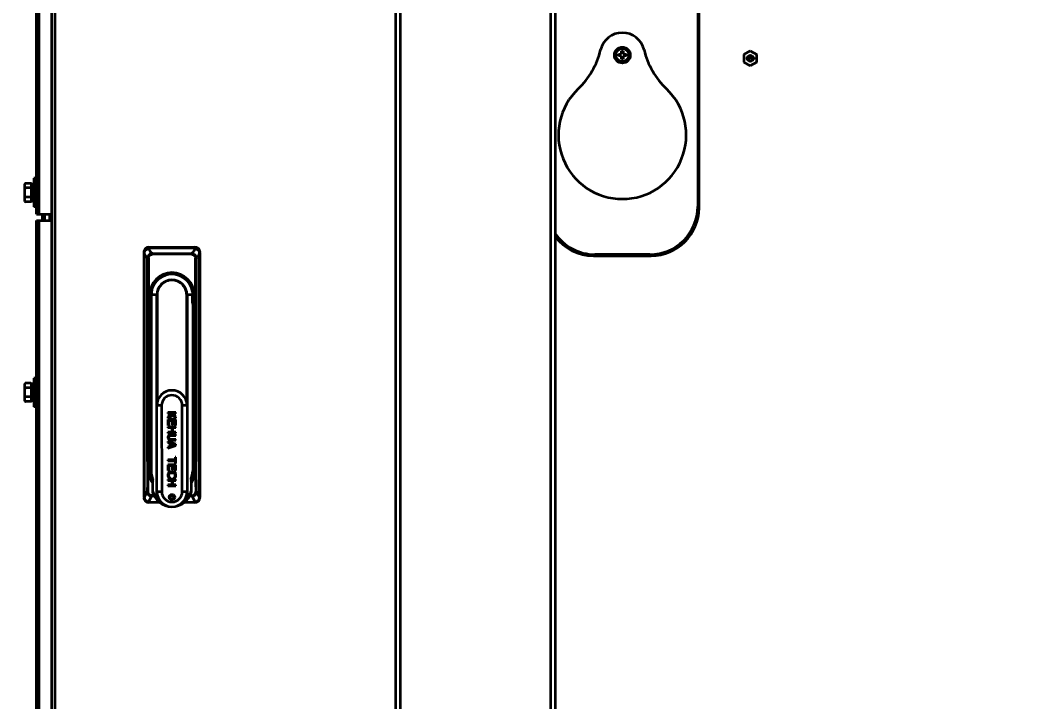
# Model space of a CAD drawing. Header units: millimetres. Extents: x 32496 to 166256, y 3504 to 23939.
# Drawn here: x 149337 to 149963, y 13035 to 13461 of the extents above; entities that cross this region are included whole.
import ezdxf

# ---------------------------------------------------------------- set-up
doc = ezdxf.new("R2010")
doc.units = ezdxf.units.MM
doc.header["$PDSIZE"] = -5
doc.layers.get('0').update_dxf_attribs({"lineweight": 35})
doc.layers.get('Defpoints').update_dxf_attribs({"lineweight": 18})
doc.layers.add('THICK', color=7, linetype='Continuous', lineweight=0)
doc.styles.add('TH_GBDIM', font='仿宋_GB2312.ttf', dxfattribs={"width": 0.8})
doc.dimstyles.new('TH_GBDIM', dxfattribs={"dimscale": 42, "dimtxt": 3, "dimasz": 3, "dimexe": 1.2, "dimexo": 0, "dimgap": 1, "dimtad": 1, "dimdec": 1, "dimdsep": 46, "dimtxsty": 'TH_GBDIM', "dimcen": 2.5, "dimdle": 252, "dimclrd": 4, "dimclre": 4, "dimclrt": 3, "dimadec": 0, "dimazin": 2, "dimtfac": 0.714286, "dimtdec": 1, "dimtmove": 0, "dimatfit": 3, "dimfxl": 1, "dimtolj": 1, "dimarcsym": 0})

# ---------------------------------------------------------------- blocks, each defined once
blk = doc.blocks.new('*D5866')
at = {"layer": 'Defpoints', "color": 0}
for p in [(146504.2, 13263.4), (152827.2, 12081.36), (152827.2, 11822.56)]:
    blk.add_point(p, dxfattribs=at)
at = {"layer": 'THICK', "color": 4, "linetype": 'Continuous', "lineweight": -2}
for p, q in [((146504.2, 13263.4), (146504.2, 11792.56)), ((152827.2, 12081.36), (152827.2, 11792.56)), ((146579.2, 11822.56), (152752.2, 11822.56))]:
    blk.add_line(p, q, dxfattribs=at)
at = {"layer": 'THICK', "color": 4}
for points in [[(146579.2, 11835.06), (146579.2, 11810.06), (146504.2, 11822.56)], [(152752.2, 11810.06), (152752.2, 11835.06), (152827.2, 11822.56)]]:
    blk.add_solid(points, dxfattribs=at)
at = {"layer": 'THICK', "color": 3, "lineweight": -3, "insert": (149665.7, 11885.26), "char_height": 75, "attachment_point": 5, "style": 'TH_GBDIM'}
blk.add_mtext('\\A1;About {\\A1;6323}', dxfattribs=at)
blk = doc.blocks.new('8-1250')
at = {"linetype": 'Continuous'}
for p, q in [((975.87, -32157.29), (975.87, -34666.29)), ((978.87, -32157.29), (978.87, -34666.29)), ((1072.87, -32157.29), (1072.87, -34666.29)), ((1075.87, -32157.29), (1075.87, -34666.29)), ((752.57, -32554.69), (752.57, -33566.79)), ((760.87, -34566.29), (760.87, -32553.29)), ((762.57, -32553.29), (762.57, -34566.29)), ((1165.87, -33562.79), (1165.87, -33321.79)), ((1165.07, -33322.59), (1165.07, -33561.99)), ((751.17, -33566.79), (751.17, -33430.91)), ((1117.37, -33464.79), (1118.37, -33464.79)), ((1117.37, -33466.79), (1117.37, -33464.79)), ((1118.37, -33464.79), (1118.37, -33466.79)), ((1193.97, -33466.98), (1197.97, -33464.67)), ((1197.97, -33464.67), (1201.97, -33466.98)), ((1115.37, -33466.79), (1117.37, -33466.79)), ((1115.37, -33467.79), (1115.37, -33466.79)), ((1117.37, -33467.79), (1115.37, -33467.79)), ((1117.37, -33469.79), (1117.37, -33467.79)), ((1118.37, -33469.79), (1117.37, -33469.79)), ((1118.37, -33466.79), (1120.37, -33466.79)), ((1120.37, -33467.79), (1118.37, -33467.79)), ((1118.37, -33467.79), (1118.37, -33469.79)), ((1120.37, -33466.79), (1120.37, -33467.79)), ((1193.97, -33466.98), (1193.97, -33471.6)), ((1197.97, -33473.91), (1193.97, -33471.6)), ((1195.7, -33468.69), (1196.6, -33468.69)), ((1195.7, -33468.82), (1195.7, -33468.69)), ((1196.4, -33468.82), (1195.7, -33468.82)), ((1195.72, -33469.45), (1195.7, -33469.56)), ((1195.7, -33469.61), (1195.7, -33469.56)), ((1195.7, -33469.61), (1195.72, -33469.71)), ((1195.77, -33469.38), (1195.72, -33469.45)), ((1195.72, -33469.71), (1195.82, -33469.81)), ((1196.4, -33468.82), (1195.77, -33469.38)), ((1195.82, -33469.81), (1195.92, -33469.86)), ((1195.85, -33469.56), (1195.9, -33469.45)), ((1195.85, -33469.56), (1195.85, -33469.61)), ((1195.9, -33469.68), (1195.85, -33469.61)), ((1195.9, -33469.45), (1196.6, -33468.82)), ((1195.97, -33469.74), (1195.9, -33469.68)), ((1195.92, -33469.86), (1196.07, -33469.89)), ((1196.1, -33469.76), (1195.97, -33469.74)), ((1196.17, -33469.89), (1196.07, -33469.89)), ((1196.1, -33469.76), (1196.2, -33469.76)), ((1196.17, -33469.89), (1196.35, -33469.86)), ((1196.32, -33469.74), (1196.2, -33469.76)), ((1196.4, -33469.68), (1196.32, -33469.74)), ((1196.35, -33469.86), (1196.45, -33469.81)), ((1196.45, -33469.61), (1196.4, -33469.68)), ((1196.45, -33469.61), (1196.57, -33469.61)), ((1196.45, -33469.81), (1196.55, -33469.71)), ((1196.55, -33469.71), (1196.57, -33469.61)), ((1196.6, -33468.69), (1196.6, -33468.82)), ((1196.8, -33468.69), (1196.95, -33468.69)), ((1196.8, -33469.89), (1196.8, -33468.69)), ((1196.95, -33469.89), (1196.8, -33469.89)), ((1196.95, -33468.69), (1196.95, -33469.68)), ((1197.1, -33469.51), (1196.95, -33469.68)), ((1196.95, -33469.89), (1197.1, -33469.71)), ((1197.1, -33469.51), (1197.1, -33469.71)), ((1197.32, -33469.12), (1197.3, -33469.15)), ((1197.3, -33469.15), (1197.45, -33469.3)), ((1197.45, -33469.3), (1197.3, -33469.45)), ((1197.3, -33469.45), (1197.32, -33469.48)), ((1197.45, -33469.25), (1197.32, -33469.12)), ((1197.32, -33469.48), (1197.45, -33469.35)), ((1197.45, -33469.07), (1197.5, -33469.07)), ((1197.45, -33469.25), (1197.45, -33469.07)), ((1197.45, -33469.53), (1197.45, -33469.35)), ((1197.5, -33469.53), (1197.45, -33469.53)), ((1197.5, -33469.07), (1197.5, -33469.25)), ((1197.62, -33469.12), (1197.5, -33469.25)), ((1197.5, -33469.3), (1197.65, -33469.15)), ((1197.65, -33469.45), (1197.5, -33469.3)), ((1197.5, -33469.35), (1197.62, -33469.48)), ((1197.5, -33469.35), (1197.5, -33469.53)), ((1197.65, -33469.15), (1197.62, -33469.12)), ((1197.62, -33469.48), (1197.65, -33469.45)), ((1197.85, -33469.05), (1198.1, -33469.05)), ((1197.85, -33469.2), (1197.85, -33469.05)), ((1198.1, -33469.2), (1197.85, -33469.2)), ((1201.97, -33471.6), (1197.97, -33473.91)), ((1198.1, -33468.69), (1198.25, -33468.69)), ((1198.1, -33469.05), (1198.1, -33468.69)), ((1198.1, -33469.89), (1198.1, -33469.2)), ((1198.25, -33469.89), (1198.1, -33469.89)), ((1198.25, -33468.69), (1198.25, -33469.05)), ((1198.25, -33469.05), (1198.85, -33469.05)), ((1198.67, -33469.2), (1198.25, -33469.2)), ((1198.25, -33469.89), (1198.85, -33469.2)), ((1198.67, -33469.2), (1198.25, -33469.68)), ((1198.25, -33469.2), (1198.25, -33469.68)), ((1198.85, -33469.05), (1198.85, -33469.2)), ((1199.05, -33468.69), (1199.2, -33468.69)), ((1199.05, -33469.89), (1199.05, -33468.69)), ((1199.27, -33469.89), (1199.05, -33469.89)), ((1199.55, -33468.69), (1199.2, -33469.63)), ((1199.2, -33468.69), (1199.2, -33469.63)), ((1199.27, -33469.89), (1199.65, -33468.82)), ((1199.55, -33468.69), (1199.75, -33468.69)), ((1199.65, -33468.82), (1200.02, -33469.89)), ((1200.1, -33469.63), (1199.75, -33468.69)), ((1200.25, -33469.89), (1200.02, -33469.89)), ((1200.1, -33468.69), (1200.25, -33468.69)), ((1200.1, -33469.63), (1200.1, -33468.69)), ((1200.25, -33468.69), (1200.25, -33469.89)), ((1201.97, -33471.6), (1201.97, -33466.98)), ((751.17, -33544.29), (749.57, -33544.29)), ((749.57, -33544.29), (749.57, -33562.29)), ((743.97, -33547.82), (744.24, -33547.54)), ((743.97, -33558.76), (743.97, -33547.82)), ((744.27, -33547.52), (744.24, -33547.54)), ((747.67, -33547.52), (744.27, -33547.52)), ((747.67, -33550.36), (744.27, -33550.36)), ((747.67, -33547.52), (747.7, -33547.54)), ((747.97, -33547.82), (747.7, -33547.54)), ((747.97, -33558.76), (747.97, -33547.82)), ((749.57, -33547.94), (747.97, -33547.94)), ((743.97, -33558.76), (744.24, -33559.03)), ((747.67, -33556.13), (744.27, -33556.13)), ((747.67, -33559.06), (744.27, -33559.06)), ((747.97, -33558.76), (747.7, -33559.03)), ((749.57, -33558.64), (747.97, -33558.64)), ((751.17, -33562.29), (749.57, -33562.29)), ((751.17, -33566.79), (760.87, -33566.79)), ((751.17, -33570.79), (760.87, -33570.79)), ((751.17, -33675.64), (751.17, -33570.79)), ((752.57, -33570.79), (752.57, -34566.29)), ((754.97, -33570.59), (754.97, -33566.79)), ((754.97, -33570.59), (756.17, -33570.59)), ((756.17, -33570.59), (756.17, -33566.79)), ((756.37, -33570.79), (756.37, -33566.79)), ((759.37, -33566.79), (759.37, -33570.79)), ((818.52, -33590.44), (818.52, -33590.86)), ((818.6, -33590.86), (818.52, -33590.86)), ((818.52, -33743.99), (818.52, -33590.86)), ((818.6, -33590.86), (818.6, -33743.99)), ((821.52, -33587.44), (850.37, -33587.44)), ((821.52, -33587.44), (821.52, -33587.98)), ((850.37, -33587.98), (821.52, -33587.98)), ((821.52, -33587.98), (821.52, -33588.34)), ((850.37, -33587.98), (850.37, -33587.44)), ((850.37, -33588.35), (850.37, -33587.98)), ((853.37, -33590.86), (853.29, -33590.86)), ((853.29, -33743.99), (853.29, -33590.86)), ((853.37, -33590.86), (853.37, -33590.44)), ((853.37, -33590.86), (853.37, -33743.99)), ((821.25, -33594.33), (820.76, -33594.33)), ((820.76, -33721.54), (820.76, -33594.33)), ((821.25, -33594.33), (821.25, -33721.54)), ((823.74, -33591.39), (848.16, -33591.39)), ((823.74, -33591.39), (823.74, -33591.88)), ((848.16, -33591.88), (823.74, -33591.88)), ((848.16, -33591.88), (848.16, -33591.39)), ((851.14, -33594.33), (850.65, -33594.33)), ((850.65, -33721.54), (850.65, -33594.33)), ((851.14, -33594.33), (851.14, -33721.54)), ((1099.87, -33592.79), (1135.87, -33592.79)), ((1135.07, -33591.99), (1100.67, -33591.99)), ((848.79, -33615.29), (848.79, -33617.34)), ((821.95, -33617.38), (822.45, -33617.41)), ((822.45, -33617.48), (821.95, -33617.48)), ((821.95, -33721.54), (821.95, -33617.48)), ((821.96, -33617.19), (822.46, -33617.2)), ((822.45, -33617.48), (822.45, -33721.54)), ((822.92, -33617.76), (822.92, -33617.76)), ((822.96, -33617.75), (822.95, -33617.75)), ((822.96, -33620.25), (822.96, -33620.14)), ((824.02, -33617.34), (822.97, -33617.34)), ((822.97, -33617.47), (822.97, -33617.34)), ((822.97, -33617.54), (822.97, -33617.47)), ((822.97, -33617.57), (822.97, -33617.47)), ((822.97, -33617.47), (822.97, -33617.54)), ((822.97, -33617.54), (822.97, -33617.57)), ((822.97, -33617.54), (822.97, -33617.57)), ((822.97, -33617.57), (822.97, -33617.54)), ((822.97, -33617.54), (822.97, -33618.03)), ((822.97, -33618.04), (822.97, -33617.57)), ((822.97, -33618.03), (822.97, -33618.74)), ((822.97, -33618.63), (822.97, -33618.04)), ((826.48, -33617.34), (824.02, -33617.34)), ((826.7, -33617.34), (826.48, -33617.34)), ((826.48, -33744.12), (826.48, -33617.34)), ((826.7, -33617.34), (826.7, -33684.54)), ((845.42, -33617.34), (845.2, -33617.34)), ((845.2, -33684.54), (845.2, -33617.34)), ((848.79, -33617.34), (845.42, -33617.34)), ((845.42, -33617.34), (845.42, -33713.66)), ((848.93, -33619.28), (848.93, -33619.28)), ((848.94, -33620.47), (848.93, -33619.28)), ((848.93, -33619.39), (848.93, -33619.28)), ((849.44, -33617.2), (849.94, -33617.19)), ((849.95, -33617.38), (849.45, -33617.41)), ((849.95, -33617.48), (849.45, -33617.48)), ((849.45, -33721.54), (849.45, -33617.48)), ((849.95, -33617.48), (849.95, -33721.54)), ((822.95, -33622.67), (822.95, -33622.68)), ((822.95, -33623.13), (822.95, -33623.12)), ((822.95, -33623.13), (822.95, -33727.34)), ((848.95, -33622.67), (848.95, -33622.68)), ((848.95, -33623.12), (848.95, -33727.34)), ((848.95, -33623.12), (848.95, -33623.12)), ((744.27, -33672.52), (744.24, -33672.54)), ((747.67, -33672.52), (744.27, -33672.52)), ((747.67, -33672.52), (747.7, -33672.54)), ((751.17, -33669.29), (749.57, -33669.29)), ((749.57, -33669.29), (749.57, -33687.29)), ((743.97, -33672.82), (744.24, -33672.54)), ((743.97, -33683.76), (743.97, -33672.82)), ((747.67, -33675.36), (744.27, -33675.36)), ((747.97, -33672.82), (747.7, -33672.54)), ((747.97, -33683.76), (747.97, -33672.82)), ((749.57, -33672.94), (747.97, -33672.94)), ((751.17, -33680.91), (751.17, -33675.64)), ((743.97, -33683.76), (744.24, -33684.03)), ((747.67, -33681.13), (744.27, -33681.13)), ((747.67, -33684.06), (744.27, -33684.06)), ((747.97, -33683.76), (747.7, -33684.03)), ((749.57, -33683.64), (747.97, -33683.64)), ((751.17, -33925.64), (751.17, -33680.91)), ((751.17, -33687.29), (749.57, -33687.29)), ((829.5, -33686.44), (826.5, -33686.45)), ((826.54, -33740.35), (826.5, -33686.45)), ((829.5, -33686.44), (829.54, -33740.34)), ((838.45, -33690.79), (833.45, -33690.79)), ((833.45, -33690.79), (833.45, -33691.4)), ((838.45, -33691.4), (838.45, -33690.79)), ((845.4, -33686.43), (842.4, -33686.43)), ((842.44, -33740.33), (842.4, -33686.43)), ((845.4, -33686.43), (845.44, -33740.33)), ((833.45, -33691.4), (835.16, -33691.4)), ((835.9, -33692.11), (833.46, -33693.63)), ((833.46, -33694.45), (836.43, -33692.62)), ((833.46, -33693.63), (833.46, -33694.45)), ((838.46, -33695.26), (833.46, -33695.26)), ((833.46, -33695.26), (833.46, -33698.91)), ((834.1, -33695.87), (835.8, -33695.87)), ((834.1, -33698.91), (834.1, -33695.87)), ((835.16, -33691.4), (835.9, -33692.11)), ((835.8, -33695.87), (835.8, -33698.51)), ((836.01, -33691.4), (838.45, -33691.4)), ((838.46, -33693.63), (836.01, -33691.4)), ((836.43, -33692.62), (838.46, -33694.44)), ((836.44, -33695.87), (837.82, -33695.86)), ((836.44, -33698.51), (836.44, -33695.87)), ((837.82, -33695.86), (837.82, -33698.91)), ((838.46, -33694.44), (838.46, -33693.63)), ((838.46, -33698.91), (838.46, -33695.26)), ((833.46, -33698.91), (834.1, -33698.91)), ((838.46, -33699.72), (833.46, -33699.73)), ((833.46, -33699.73), (833.46, -33700.34)), ((833.46, -33700.34), (835.8, -33700.33)), ((835.8, -33703.18), (833.46, -33703.18)), ((833.46, -33703.18), (833.46, -33703.79)), ((833.46, -33703.79), (838.46, -33703.78)), ((835.8, -33698.51), (836.44, -33698.51)), ((835.8, -33700.33), (835.8, -33703.18)), ((836.44, -33700.33), (838.46, -33700.33)), ((836.44, -33703.18), (836.44, -33700.33)), ((838.46, -33703.18), (836.44, -33703.18)), ((837.82, -33698.91), (838.46, -33698.91)), ((838.46, -33700.33), (838.46, -33699.72)), ((838.46, -33703.78), (838.46, -33703.18)), ((833.57, -33705.72), (833.47, -33706.23)), ((833.47, -33706.23), (833.47, -33706.63)), ((833.47, -33706.63), (833.57, -33707.14)), ((838.47, -33710.69), (833.47, -33709.07)), ((833.47, -33709.07), (833.47, -33709.68)), ((833.47, -33709.68), (834.75, -33710.08)), ((833.78, -33705.31), (833.57, -33705.72)), ((833.57, -33707.14), (833.79, -33707.55)), ((834.21, -33704.91), (833.78, -33705.31)), ((833.79, -33707.55), (834.21, -33707.95)), ((834.1, -33706.23), (834.21, -33705.82)), ((834.1, -33706.63), (834.1, -33706.23)), ((834.21, -33707.04), (834.1, -33706.63)), ((834.64, -33704.7), (834.21, -33704.91)), ((834.21, -33705.82), (834.42, -33705.51)), ((834.42, -33707.34), (834.21, -33707.04)), ((834.21, -33707.95), (834.64, -33708.15)), ((834.42, -33705.51), (834.74, -33705.31)), ((834.74, -33707.54), (834.42, -33707.34)), ((835.17, -33704.6), (834.64, -33704.7)), ((834.64, -33708.15), (835.17, -33708.26)), ((834.74, -33705.31), (835.17, -33705.21)), ((835.17, -33707.65), (834.74, -33707.54)), ((834.75, -33710.08), (834.75, -33712.11)), ((838.46, -33704.6), (835.17, -33704.6)), ((835.17, -33705.21), (838.47, -33705.21)), ((838.47, -33707.64), (835.17, -33707.65)), ((835.17, -33708.26), (838.47, -33708.25)), ((838.47, -33705.21), (838.46, -33704.6)), ((838.47, -33708.25), (838.47, -33707.64)), ((833.47, -33713.13), (838.47, -33711.5)), ((834.75, -33712.11), (833.47, -33712.52)), ((833.47, -33712.52), (833.47, -33713.13)), ((835.17, -33710.18), (838.04, -33711.1)), ((835.17, -33712.01), (835.17, -33710.18)), ((838.04, -33711.1), (835.17, -33712.01)), ((838.47, -33711.5), (838.47, -33710.69)), ((820.76, -33721.54), (821.25, -33721.54)), ((821.25, -33721.54), (821.95, -33721.54)), ((821.95, -33721.54), (822.45, -33721.54)), ((821.95, -33727.86), (821.95, -33721.54)), ((822.45, -33727.84), (822.45, -33721.54)), ((837.95, -33720.44), (833.48, -33720.44)), ((833.48, -33720.44), (833.48, -33721.05)), ((833.48, -33721.05), (837.95, -33721.05)), ((838.48, -33718.81), (837.94, -33718.81)), ((837.94, -33718.81), (837.95, -33720.44)), ((837.95, -33721.05), (837.95, -33722.67)), ((838.48, -33722.67), (838.48, -33718.81)), ((849.45, -33721.54), (849.95, -33721.54)), ((849.45, -33721.54), (849.45, -33727.84)), ((849.95, -33721.54), (850.65, -33721.54)), ((849.95, -33721.54), (849.95, -33727.86)), ((850.65, -33721.54), (851.14, -33721.54)), ((822.45, -33727.84), (822.98, -33727.84)), ((838.48, -33723.48), (833.48, -33723.49)), ((833.48, -33723.49), (833.48, -33727.14)), ((833.48, -33727.14), (834.12, -33727.14)), ((833.8, -33728.67), (833.59, -33729.07)), ((834.23, -33728.26), (833.8, -33728.67)), ((834.12, -33724.1), (835.82, -33724.1)), ((834.12, -33727.14), (834.12, -33724.1)), ((834.65, -33728.06), (834.23, -33728.26)), ((834.23, -33729.17), (834.44, -33728.87)), ((834.44, -33728.87), (834.76, -33728.67)), ((835.18, -33727.96), (834.65, -33728.06)), ((834.76, -33728.67), (835.19, -33728.56)), ((836.78, -33727.95), (835.18, -33727.96)), ((835.19, -33728.56), (836.78, -33728.56)), ((835.82, -33724.1), (835.82, -33726.74)), ((835.82, -33726.74), (836.46, -33726.74)), ((836.46, -33724.1), (837.84, -33724.09)), ((836.46, -33726.74), (836.46, -33724.1)), ((837.31, -33728.06), (836.78, -33727.95)), ((836.78, -33728.56), (837.21, -33728.66)), ((837.21, -33728.66), (837.53, -33728.87)), ((837.74, -33728.26), (837.31, -33728.06)), ((837.53, -33728.87), (837.74, -33729.17)), ((838.16, -33728.66), (837.74, -33728.26)), ((837.84, -33724.09), (837.84, -33727.14)), ((837.84, -33727.14), (838.48, -33727.14)), ((837.95, -33722.67), (838.48, -33722.67)), ((838.38, -33729.07), (838.16, -33728.66)), ((838.48, -33727.14), (838.48, -33723.48)), ((848.92, -33727.84), (849.45, -33727.84)), ((848.95, -33727.34), (848.95, -33727.34)), ((823.95, -33740.01), (823.95, -33732.84)), ((833.59, -33729.07), (833.48, -33729.58)), ((833.48, -33729.58), (833.48, -33730.5)), ((833.48, -33730.5), (833.59, -33731)), ((838.49, -33732.73), (833.49, -33732.73)), ((833.49, -33732.73), (833.49, -33733.34)), ((833.49, -33733.34), (835.83, -33733.34)), ((833.59, -33731), (833.8, -33731.41)), ((833.8, -33731.41), (834.23, -33731.81)), ((834.12, -33729.58), (834.23, -33729.17)), ((834.12, -33730.49), (834.12, -33729.58)), ((834.23, -33730.9), (834.12, -33730.49)), ((834.44, -33731.21), (834.23, -33730.9)), ((834.23, -33731.81), (834.76, -33731.92)), ((834.76, -33731.31), (834.44, -33731.21)), ((834.76, -33731.92), (834.76, -33731.31)), ((835.83, -33733.34), (835.83, -33736.18)), ((836.47, -33733.34), (838.49, -33733.33)), ((836.47, -33736.18), (836.47, -33733.34)), ((837.53, -33731.2), (837.21, -33731.3)), ((837.21, -33731.3), (837.21, -33731.91)), ((837.21, -33731.91), (837.74, -33731.81)), ((837.74, -33730.9), (837.53, -33731.2)), ((837.74, -33729.17), (837.85, -33729.58)), ((837.85, -33730.49), (837.74, -33730.9)), ((837.74, -33731.81), (838.17, -33731.41)), ((837.85, -33729.58), (837.85, -33730.49)), ((838.17, -33731.41), (838.38, -33731)), ((838.48, -33729.58), (838.38, -33729.07)), ((838.38, -33731), (838.48, -33730.49)), ((838.48, -33730.49), (838.48, -33729.58)), ((838.49, -33733.33), (838.49, -33732.73)), ((847.95, -33732.84), (847.95, -33740.01)), ((820.51, -33740.15), (818.6, -33743.99)), ((826.54, -33740.35), (829.54, -33740.34)), ((835.83, -33736.18), (833.49, -33736.18)), ((833.49, -33736.18), (833.49, -33736.79)), ((833.49, -33736.79), (838.49, -33736.79)), ((838.49, -33736.18), (836.47, -33736.18)), ((838.49, -33736.79), (838.49, -33736.18)), ((842.44, -33740.33), (845.44, -33740.33)), ((845.42, -33740.54), (845.42, -33744.12)), ((853.29, -33743.99), (851.38, -33740.15)), ((818.6, -33743.99), (818.52, -33743.99)), ((818.52, -33743.99), (818.52, -33744.14)), ((821.52, -33746.71), (823.25, -33743.25)), ((821.52, -33746.71), (821.52, -33746.86)), ((821.52, -33746.86), (827.86, -33746.86)), ((821.52, -33746.86), (821.52, -33747.14)), ((828.24, -33747.14), (821.52, -33747.14)), ((824.77, -33742.86), (823.25, -33742.86)), ((823.25, -33742.86), (823.25, -33743.25)), ((824.95, -33743.25), (823.25, -33743.25)), ((826.48, -33744.12), (826.7, -33744.12)), ((826.7, -33741.93), (826.7, -33744.12)), ((837.03, -33743.25), (834.87, -33743.25)), ((836.7, -33742.86), (835.2, -33742.86)), ((850.37, -33747.14), (843.66, -33747.14)), ((843.96, -33746.93), (845.39, -33745.53)), ((843.96, -33746.93), (843.96, -33746.93)), ((844.04, -33746.86), (850.37, -33746.86)), ((845.2, -33744.12), (845.2, -33742.37)), ((845.2, -33744.12), (845.42, -33744.12)), ((845.39, -33745.53), (846.61, -33743.87)), ((848.65, -33743.25), (846.95, -33743.25)), ((848.65, -33742.86), (847.12, -33742.86)), ((847.61, -33741.83), (847.61, -33741.83)), ((848.65, -33743.25), (848.65, -33742.86)), ((848.65, -33743.25), (850.37, -33746.71)), ((850.37, -33746.86), (850.37, -33746.71)), ((850.37, -33747.14), (850.37, -33746.86)), ((853.29, -33743.99), (853.37, -33743.99)), ((853.37, -33744.14), (853.37, -33743.99))]:
    blk.add_line(p, q, dxfattribs=at)
for points in [[(822.97, -33618.74), (822.97, -33619.09), (822.97, -33619.45), (822.96, -33619.81), (822.96, -33620.18), (822.96, -33620.56), (822.96, -33620.95), (822.95, -33621.73)], [(822.95, -33621.73), (822.95, -33622.13), (822.95, -33622.52), (822.95, -33622.67)], [(848.95, -33622.67), (848.94, -33621.77), (848.94, -33620.47)], [(846.61, -33743.87), (847.5, -33742.13), (847.61, -33741.83)]]:
    blk.add_lwpolyline(points, dxfattribs=at)
for centre, radius in [((1117.87, -33467.29), 5), ((1117.87, -33467.29), 4), ((1197.97, -33469.29), 2), ((835.99, -33743.79), 1.75), ((835.95, -33743.84), 1.25)]:
    blk.add_circle(centre, radius, dxfattribs=at)
for centre, radius, start, end in [((1117.87, -33467.29), 14, 13.59162, 166.40838), ((1055.66, -33452.25), 50, 313.72491, 346.40838), ((1180.08, -33452.25), 50, 193.59162, 226.27509), ((1117.87, -33517.29), 40, 133.72491, 46.27509), ((746.79, -33556.47), 3.61, 218.71028, 219.13391), ((748.11, -33555.28), 5.39, 224.12457, 224.56524), ((743.84, -33555.28), 5.38, 315.43477, 315.87545), ((745.16, -33556.47), 3.61, 320.8641, 321.28972), ((1135.07, -33561.99), 30, 270, 0), ((1135.87, -33562.79), 30, 270, 0), ((754.77, -33570.59), 0.2, 270, 0), ((754.77, -33570.59), 1.4, 351.76338, 0), ((1099.87, -33562.79), 30, 216.80326, 270), ((1100.67, -33561.99), 30, 214.1838, 270), ((821.52, -33590.44), 3, 90, 180), ((850.37, -33590.44), 3, 0, 90), ((835.95, -33617.34), 13.99, 0.60847, 179.40175), ((835.95, -33617.34), 13.49, 0.60848, 179.40137), ((835.95, -33617.34), 13, 9.07297, 183.05099), ((835.95, -33617.34), 9.47, 0, 179.99932), ((835.95, -33617.34), 9.25, 0, 180.00004), ((818.19, -33617.15), 3.77, 356.52687, 359.40177), ((823.57, -33617.48), 1.62, 176.5272, 179.99951), ((818.26, -33617.16), 4.2, 357.54314, 359.49098), ((818.26, -33617.16), 4.2, 356.56899, 357.54311), ((823.76, -33617.34), 1.31, 183.03864, 185.33828), ((823.61, -33617.48), 1.16, 176.64829, 179.99806), ((818.97, -33616.94), 3.55, 349.95387, 353.3266), ((818.95, -33616.94), 3.57, 353.33366, 0.05245), ((823.13, -33614.73), 3.04, 266.01886, 266.21109), ((823.47, -33615.95), 2.31, 257.03418, 257.4678), ((847.21, -33617.58), 24.24, 179.43044, 179.74648), ((834.78, -33617.55), 11.81, 178.95699, 179.606), ((834.78, -33617.55), 11.81, 179.60599, 179.92883), ((834.78, -33617.55), 11.81, 180.09703, 181.04549), ((848.64, -33612.04), 5.74, 271.65288, 271.78484), ((853.03, -33616.94), 3.65, 179.94056, 186.58068), ((853.01, -33616.94), 3.63, 186.58858, 188.21121), ((853, -33616.94), 3.62, 188.21096, 189.92458), ((853.77, -33617.16), 4.33, 180.51966, 183.39723), ((848.29, -33617.48), 1.16, 1.35337, 3.31753), ((848.29, -33617.48), 1.16, 359.99875, 1.35346), ((853.84, -33617.15), 3.9, 180.60869, 183.33813), ((848.22, -33617.48), 1.73, 0.07566, 3.51497), ((940.72, -33623.12), 117.77, 179.78371, 180.00222), ((731.18, -33623.11), 117.77, 359.99451, 0.20936), ((835.95, -33686.44), 9.45, 0.04337, 180.04337), ((746.79, -33681.47), 3.61, 218.71028, 219.13391), ((748.11, -33680.28), 5.39, 224.12457, 224.56524), ((743.84, -33680.28), 5.38, 315.43477, 315.87545), ((745.16, -33681.47), 3.61, 320.8641, 321.28972), ((835.95, -33686.44), 6.45, 0.04337, 180.04337), ((835.95, -33727.84), 13.5, 180, 206.97478), ((835.95, -33727.34), 13, 180, 201.6689), ((835.95, -33727.84), 13.5, 332.97646, 0.00017), ((835.95, -33727.84), 13.5, 332.96511, 0.00017), ((835.95, -33727.34), 13, 338.33253, 359.98945), ((835.99, -33740.34), 9.45, 180.04337, 0.04337), ((835.99, -33740.34), 6.45, 180.04337, 0.04337), ((820.99, -33743.99), 2.47, 180.01146, 186.82519), ((821.52, -33744.14), 3, 180, 270), ((820.99, -33743.99), 2.47, 186.82538, 187.33443), ((821, -33743.99), 2.47, 187.33449, 187.85616), ((835.95, -33737.34), 12.5, 201.07049, 230.12695), ((835.95, -33737.34), 12.5, 230.12817, 309.87261), ((835.95, -33737.34), 12.2, 230.16647, 250.01861), ((835.95, -33737.34), 12.2, 291.88542, 309.94216), ((835.95, -33737.34), 12.5, 309.8738, 338.92983), ((850.37, -33744.14), 3, 270, 0), ((850.92, -33743.99), 2.45, 356.55396, 0.00119)]:
    blk.add_arc(centre, radius, start, end, dxfattribs=at)
for points, knots in [([(744.24, -33547.54), (744.22, -33547.57), (744.13, -33547.66), (744.04, -33547.76), (743.97, -33547.84)], [0, 0, 0, 0, 0.255063, 1, 1, 1, 1]), ([(743.97, -33550.03), (744, -33550.06), (744.09, -33550.17), (744.19, -33550.28), (744.27, -33550.36)], [0, 0, 0, 0, 0.244408, 1, 1, 1, 1]), ([(747.97, -33550.03), (747.95, -33550.06), (747.85, -33550.17), (747.75, -33550.28), (747.67, -33550.36)], [0, 0, 0, 0, 0.244408, 1, 1, 1, 1]), ([(747.7, -33547.54), (747.73, -33547.57), (747.82, -33547.66), (747.91, -33547.76), (747.97, -33547.84)], [0, 0, 0, 0, 0.255062, 1, 1, 1, 1]), ([(744.27, -33556.13), (744.25, -33556.16), (744.14, -33556.27), (744.04, -33556.38), (743.97, -33556.47)], [0, 0, 0, 0, 0.255212, 1, 1, 1, 1]), ([(743.99, -33558.75), (744.01, -33558.77), (744.09, -33558.87), (744.18, -33558.96), (744.24, -33559.03)], [0, 0, 0, 0, 0.245496, 1, 1, 1, 1]), ([(747.67, -33556.13), (747.7, -33556.16), (747.8, -33556.27), (747.9, -33556.38), (747.97, -33556.47)], [0, 0, 0, 0, 0.255211, 1, 1, 1, 1]), ([(747.96, -33558.75), (747.94, -33558.77), (747.85, -33558.87), (747.77, -33558.96), (747.7, -33559.03)], [0, 0, 0, 0, 0.245497, 1, 1, 1, 1]), ([(818.52, -33590.44), (818.52, -33590.28), (818.56, -33589.95), (818.8, -33589.32), (819.38, -33588.62), (820.37, -33588.1), (821.13, -33587.98), (821.52, -33587.98)], [0, 0, 0, 0, 0.113034, 0.22817, 0.468864, 0.728208, 1, 1, 1, 1]), ([(818.52, -33590.86), (818.52, -33590.7), (818.56, -33590.36), (818.8, -33589.72), (819.38, -33589.01), (820.37, -33588.47), (821.14, -33588.35), (821.53, -33588.35)], [0, 0, 0, 0, 0.114852, 0.230705, 0.472166, 0.730466, 1, 1, 1, 1]), ([(818.6, -33590.86), (818.65, -33590.55), (818.88, -33589.91), (819.55, -33589.13), (820.46, -33588.57), (821.17, -33588.38), (821.53, -33588.35)], [0, 0, 0, 0, 0.23134, 0.478951, 0.738349, 1, 1, 1, 1]), ([(820.76, -33594.33), (820.55, -33594.2), (820.13, -33593.82), (819.58, -33593.06), (819.06, -33592.05), (818.75, -33591.28), (818.6, -33590.86)], [0, 0, 0, 0, 0.17955, 0.403232, 0.676336, 1, 1, 1, 1]), ([(823.74, -33591.39), (823.52, -33591.28), (823.1, -33590.97), (822.53, -33590.3), (821.99, -33589.41), (821.68, -33588.72), (821.52, -33588.34)], [0, 0, 0, 0, 0.185737, 0.410623, 0.681319, 1, 1, 1, 1]), ([(850.37, -33588.35), (850.22, -33588.72), (849.9, -33589.41), (849.36, -33590.3), (848.8, -33590.97), (848.37, -33591.28), (848.16, -33591.39)], [0, 0, 0, 0, 0.31869, 0.589388, 0.814287, 1, 1, 1, 1]), ([(850.37, -33587.98), (850.76, -33587.98), (851.52, -33588.1), (852.51, -33588.62), (853.1, -33589.32), (853.33, -33589.95), (853.37, -33590.28), (853.37, -33590.44)], [0, 0, 0, 0, 0.271803, 0.53114, 0.771824, 0.88696, 1, 1, 1, 1]), ([(850.37, -33588.35), (850.73, -33588.38), (851.43, -33588.57), (852.34, -33589.13), (853.02, -33589.91), (853.25, -33590.55), (853.29, -33590.86)], [0, 0, 0, 0, 0.261658, 0.521043, 0.768648, 1, 1, 1, 1]), ([(853.37, -33590.86), (853.37, -33590.53), (853.2, -33589.85), (852.52, -33589.01), (851.53, -33588.47), (850.76, -33588.35), (850.37, -33588.35)], [0, 0, 0, 0, 0.229582, 0.47159, 0.730207, 1, 1, 1, 1]), ([(853.29, -33590.86), (853.14, -33591.28), (852.84, -33592.05), (852.31, -33593.06), (851.77, -33593.82), (851.35, -33594.2), (851.14, -33594.33)], [0, 0, 0, 0, 0.323763, 0.596917, 0.820554, 1, 1, 1, 1]), ([(820.76, -33594.33), (820.76, -33593.94), (820.92, -33593.17), (821.58, -33592.19), (822.58, -33591.54), (823.35, -33591.39), (823.74, -33591.39)], [0, 0, 0, 0, 0.250024, 0.500035, 0.750008, 1, 1, 1, 1]), ([(821.25, -33594.33), (821.25, -33594.01), (821.38, -33593.36), (821.93, -33592.54), (822.63, -33592.09), (823.25, -33591.92), (823.58, -33591.88), (823.74, -33591.88)], [0, 0, 0, 0, 0.249666, 0.499316, 0.749095, 0.874547, 1, 1, 1, 1]), ([(848.16, -33591.39), (848.55, -33591.39), (849.32, -33591.54), (850.31, -33592.19), (850.98, -33593.17), (851.14, -33593.94), (851.14, -33594.33)], [0, 0, 0, 0, 0.249996, 0.499947, 0.749986, 1, 1, 1, 1]), ([(848.16, -33591.88), (848.32, -33591.88), (848.65, -33591.92), (849.27, -33592.09), (849.97, -33592.54), (850.52, -33593.36), (850.65, -33594.01), (850.65, -33594.33)], [0, 0, 0, 0, 0.125445, 0.250896, 0.50066, 0.750322, 1, 1, 1, 1]), ([(822.95, -33618.2), (822.88, -33618.18), (822.74, -33618.15), (822.57, -33618.06), (822.46, -33617.92), (822.45, -33617.81), (822.45, -33617.75)], [0, 0, 0, 0, 0.313124, 0.560512, 0.771594, 1, 1, 1, 1]), ([(822.52, -33616.94), (822.51, -33616.96), (822.49, -33617.04), (822.47, -33617.13), (822.46, -33617.2)], [0, 0, 0, 0, 0.258298, 1, 1, 1, 1]), ([(822.51, -33617.65), (822.5, -33617.63), (822.48, -33617.6), (822.47, -33617.57), (822.47, -33617.56)], [0, 0, 0, 0, 0.739998, 1, 1, 1, 1]), ([(822.92, -33617.76), (822.83, -33617.75), (822.69, -33617.74), (822.55, -33617.69), (822.51, -33617.65)], [0, 0, 0, 0, 0.606211, 1, 1, 1, 1]), ([(822.96, -33616.46), (822.87, -33616.52), (822.73, -33616.61), (822.59, -33616.79), (822.54, -33616.89), (822.52, -33616.94)], [0, 0, 0, 0, 0.50974, 0.745829, 1, 1, 1, 1]), ([(822.95, -33622.68), (822.95, -33622.48), (822.95, -33621.67), (822.96, -33620.86), (822.96, -33620.25)], [0, 0, 0, 0, 0.245803, 1, 1, 1, 1]), ([(849.38, -33616.93), (849.33, -33616.81), (849.16, -33616.58), (848.92, -33616.44), (848.79, -33616.38)], [0, 0, 0, 0, 0.473968, 1, 1, 1, 1]), ([(848.93, -33619.28), (848.92, -33619.18), (848.83, -33618.54), (848.79, -33617.89), (848.79, -33617.34)], [0, 0, 0, 0, 0.154088, 1, 1, 1, 1]), ([(849.39, -33617.65), (849.34, -33617.7), (849.13, -33617.76), (848.94, -33617.77), (848.82, -33617.77)], [0, 0, 0, 0, 0.375179, 1, 1, 1, 1]), ([(849.45, -33617.75), (849.45, -33617.81), (849.43, -33617.94), (849.29, -33618.08), (849.08, -33618.17), (848.92, -33618.21), (848.83, -33618.22)], [0, 0, 0, 0, 0.216502, 0.421379, 0.673351, 1, 1, 1, 1]), ([(848.95, -33622.68), (848.95, -33622.41), (848.94, -33621.31), (848.93, -33620.21), (848.93, -33619.39)], [0, 0, 0, 0, 0.245224, 1, 1, 1, 1]), ([(849.44, -33617.2), (849.44, -33617.17), (849.42, -33617.08), (849.4, -33617), (849.38, -33616.93)], [0, 0, 0, 0, 0.243354, 1, 1, 1, 1]), ([(849.43, -33617.56), (849.43, -33617.57), (849.42, -33617.6), (849.4, -33617.63), (849.39, -33617.65)], [0, 0, 0, 0, 0.260199, 1, 1, 1, 1]), ([(744.24, -33672.54), (744.22, -33672.57), (744.13, -33672.66), (744.04, -33672.76), (743.97, -33672.84)], [0, 0, 0, 0, 0.255063, 1, 1, 1, 1]), ([(743.97, -33675.03), (744, -33675.06), (744.09, -33675.17), (744.19, -33675.28), (744.27, -33675.36)], [0, 0, 0, 0, 0.244408, 1, 1, 1, 1]), ([(747.97, -33675.03), (747.95, -33675.06), (747.85, -33675.17), (747.75, -33675.28), (747.67, -33675.36)], [0, 0, 0, 0, 0.244408, 1, 1, 1, 1]), ([(747.7, -33672.54), (747.73, -33672.57), (747.82, -33672.66), (747.91, -33672.76), (747.97, -33672.84)], [0, 0, 0, 0, 0.255062, 1, 1, 1, 1]), ([(744.27, -33681.13), (744.25, -33681.16), (744.14, -33681.27), (744.04, -33681.38), (743.97, -33681.47)], [0, 0, 0, 0, 0.255212, 1, 1, 1, 1]), ([(743.99, -33683.75), (744.01, -33683.77), (744.09, -33683.87), (744.18, -33683.96), (744.24, -33684.03)], [0, 0, 0, 0, 0.245496, 1, 1, 1, 1]), ([(747.67, -33681.13), (747.7, -33681.16), (747.8, -33681.27), (747.9, -33681.38), (747.97, -33681.47)], [0, 0, 0, 0, 0.255211, 1, 1, 1, 1]), ([(747.96, -33683.75), (747.94, -33683.77), (747.85, -33683.87), (747.77, -33683.96), (747.7, -33684.03)], [0, 0, 0, 0, 0.245497, 1, 1, 1, 1]), ([(820.76, -33721.54), (820.76, -33723.09), (820.74, -33729.3), (820.64, -33735.5), (820.51, -33740.15)], [0, 0, 0, 0, 0.250498, 1, 1, 1, 1]), ([(821, -33740.21), (821.04, -33738.66), (821.19, -33732.44), (821.25, -33726.21), (821.25, -33721.54)], [0, 0, 0, 0, 0.249306, 1, 1, 1, 1]), ([(850.65, -33721.54), (850.65, -33723.1), (850.67, -33729.32), (850.77, -33735.55), (850.9, -33740.21)], [0, 0, 0, 0, 0.250498, 1, 1, 1, 1]), ([(851.38, -33740.15), (851.34, -33738.61), (851.2, -33732.4), (851.14, -33726.2), (851.14, -33721.54)], [0, 0, 0, 0, 0.249306, 1, 1, 1, 1]), ([(821.95, -33727.86), (822.01, -33727.86), (822.1, -33727.86), (822.22, -33727.86), (822.3, -33727.85), (822.36, -33727.85), (822.41, -33727.85), (822.43, -33727.84), (822.45, -33727.84), (822.45, -33727.84)], [0, 0, 0, 0, 0.372646, 0.552135, 0.711252, 0.839056, 0.930249, 0.982498, 1, 1, 1, 1]), ([(823.92, -33735.05), (823.28, -33733.97), (822.29, -33731.63), (821.95, -33729.11), (821.95, -33727.86)], [0, 0, 0, 0, 0.499739, 1, 1, 1, 1]), ([(849.95, -33727.86), (849.95, -33729.11), (849.61, -33731.63), (848.62, -33733.97), (847.98, -33735.05)], [0, 0, 0, 0, 0.50024, 1, 1, 1, 1]), ([(849.45, -33727.84), (849.45, -33727.84), (849.47, -33727.84), (849.49, -33727.85), (849.54, -33727.85), (849.6, -33727.85), (849.68, -33727.86), (849.79, -33727.86), (849.89, -33727.86), (849.95, -33727.86)], [0, 0, 0, 0, 0.017557, 0.069853, 0.161078, 0.288896, 0.448003, 0.627463, 1, 1, 1, 1]), ([(823.87, -33732.14), (823.89, -33732.19), (823.91, -33732.3), (823.94, -33732.53), (823.95, -33732.72), (823.95, -33732.84)], [0, 0, 0, 0, 0.226682, 0.477616, 1, 1, 1, 1]), ([(847.95, -33732.84), (847.95, -33732.72), (847.96, -33732.53), (847.99, -33732.3), (848.01, -33732.19), (848.03, -33732.14)], [0, 0, 0, 0, 0.522392, 0.773327, 1, 1, 1, 1]), ([(823.25, -33743.25), (822.87, -33743.25), (822.1, -33743.07), (821.18, -33742.33), (820.62, -33741.3), (820.51, -33740.53), (820.51, -33740.15)], [0, 0, 0, 0, 0.249886, 0.499522, 0.749578, 1, 1, 1, 1]), ([(820.51, -33740.15), (820.53, -33740.16), (820.59, -33740.17), (820.7, -33740.19), (820.84, -33740.2), (820.95, -33740.21), (821, -33740.21)], [0, 0, 0, 0, 0.133458, 0.365765, 0.67277, 1, 1, 1, 1]), ([(823.25, -33742.86), (822.93, -33742.86), (822.28, -33742.7), (821.63, -33742.17), (821.28, -33741.62), (821.11, -33741.17), (821.02, -33740.69), (821, -33740.37), (821, -33740.21)], [0, 0, 0, 0, 0.249995, 0.499481, 0.624812, 0.749967, 0.874832, 1, 1, 1, 1]), ([(824.29, -33741.83), (824.23, -33741.69), (824.03, -33741.1), (823.95, -33740.48), (823.95, -33740.01)], [0, 0, 0, 0, 0.250506, 1, 1, 1, 1]), ([(823.95, -33740.01), (823.99, -33740.16), (824.18, -33740.71), (824.42, -33741.24), (824.62, -33741.63)], [0, 0, 0, 0, 0.256066, 1, 1, 1, 1]), ([(847.28, -33741.63), (847.34, -33741.5), (847.6, -33740.98), (847.81, -33740.43), (847.95, -33740.01)], [0, 0, 0, 0, 0.246425, 1, 1, 1, 1]), ([(847.95, -33740.01), (847.95, -33740.17), (847.92, -33740.79), (847.78, -33741.4), (847.61, -33741.83)], [0, 0, 0, 0, 0.25052, 1, 1, 1, 1]), ([(851.38, -33740.15), (851.39, -33740.53), (851.27, -33741.3), (850.72, -33742.33), (849.8, -33743.07), (849.03, -33743.25), (848.65, -33743.25)], [0, 0, 0, 0, 0.250438, 0.50047, 0.750143, 1, 1, 1, 1]), ([(848.65, -33742.86), (848.81, -33742.86), (849.14, -33742.82), (849.75, -33742.59), (850.39, -33742.07), (850.76, -33741.33), (850.88, -33740.69), (850.89, -33740.37), (850.9, -33740.21)], [0, 0, 0, 0, 0.125817, 0.251594, 0.501028, 0.750085, 0.874959, 1, 1, 1, 1]), ([(851.38, -33740.15), (851.36, -33740.16), (851.3, -33740.17), (851.2, -33740.19), (851.05, -33740.2), (850.95, -33740.21), (850.9, -33740.21)], [0, 0, 0, 0, 0.133385, 0.365668, 0.672704, 1, 1, 1, 1]), ([(818.52, -33744.14), (818.52, -33744.49), (818.64, -33745.04), (819.02, -33745.66), (819.52, -33746.22), (820.36, -33746.72), (821.13, -33746.86), (821.52, -33746.86)], [0, 0, 0, 0, 0.238264, 0.360296, 0.484617, 0.739079, 1, 1, 1, 1]), ([(821.52, -33746.71), (821.16, -33746.71), (820.45, -33746.59), (819.51, -33746.08), (818.82, -33745.3), (818.59, -33744.65), (818.55, -33744.33)], [0, 0, 0, 0, 0.260525, 0.515274, 0.761355, 1, 1, 1, 1]), ([(818.6, -33743.99), (818.64, -33744.33), (818.79, -33744.84), (819.17, -33745.44), (819.66, -33745.97), (820.44, -33746.49), (821.16, -33746.68), (821.52, -33746.71)], [0, 0, 0, 0, 0.239432, 0.363554, 0.48989, 0.745401, 1, 1, 1, 1]), ([(824.62, -33741.63), (824.74, -33741.86), (825.27, -33742.75), (825.93, -33743.57), (826.48, -33744.12)], [0, 0, 0, 0, 0.247406, 1, 1, 1, 1]), ([(827.94, -33746.93), (827.73, -33746.76), (827.34, -33746.37), (826.71, -33745.49), (826.46, -33744.66), (826.48, -33744.12)], [0, 0, 0, 0, 0.251318, 0.50235, 1, 1, 1, 1]), ([(826.7, -33744.12), (826.69, -33744.25), (826.72, -33744.51), (826.82, -33744.87), (826.96, -33745.23), (827.13, -33745.57), (827.34, -33745.89), (827.67, -33746.27), (827.95, -33746.54), (828.14, -33746.71)], [0, 0, 0, 0, 0.124954, 0.250117, 0.375114, 0.500109, 0.625019, 0.750129, 1, 1, 1, 1]), ([(828.14, -33746.71), (828.11, -33746.73), (828.07, -33746.77), (828.02, -33746.83), (827.99, -33746.86), (827.97, -33746.89), (827.96, -33746.91), (827.95, -33746.92), (827.94, -33746.93), (827.94, -33746.93), (827.94, -33746.93), (827.94, -33746.93)], [0, 0, 0, 0, 0.382397, 0.555461, 0.707154, 0.831408, 0.92373, 0.956749, 0.980614, 0.995104, 1, 1, 1, 1]), ([(845.2, -33744.12), (845.2, -33744.25), (845.18, -33744.5), (845.09, -33744.87), (844.94, -33745.22), (844.78, -33745.56), (844.57, -33745.87), (844.24, -33746.26), (843.97, -33746.52), (843.78, -33746.69)], [0, 0, 0, 0, 0.125097, 0.249979, 0.375108, 0.499986, 0.625013, 0.749996, 1, 1, 1, 1]), ([(843.96, -33746.93), (843.97, -33746.93), (843.95, -33746.92), (843.95, -33746.91), (843.93, -33746.89), (843.9, -33746.86), (843.88, -33746.83), (843.83, -33746.77), (843.8, -33746.73), (843.78, -33746.69)], [0, 0, 0, 0, 0.019273, 0.076149, 0.168694, 0.293034, 0.444574, 0.617544, 1, 1, 1, 1]), ([(843.96, -33746.93), (844.17, -33746.76), (844.56, -33746.37), (844.96, -33745.81), (845.19, -33745.32), (845.38, -33744.81), (845.43, -33744.4), (845.42, -33744.12)], [0, 0, 0, 0, 0.25015, 0.499964, 0.625004, 0.750216, 1, 1, 1, 1]), ([(845.42, -33744.12), (845.61, -33743.94), (846.31, -33743.17), (846.92, -33742.31), (847.28, -33741.63)], [0, 0, 0, 0, 0.255088, 1, 1, 1, 1]), ([(850.37, -33746.71), (850.74, -33746.68), (851.46, -33746.49), (852.23, -33745.97), (852.72, -33745.44), (853.1, -33744.84), (853.26, -33744.33), (853.29, -33743.99)], [0, 0, 0, 0, 0.254851, 0.510426, 0.636725, 0.7608, 1, 1, 1, 1]), ([(853.37, -33744.14), (853.35, -33744.48), (853.2, -33745), (852.82, -33745.59), (852.32, -33746.11), (851.5, -33746.58), (850.75, -33746.71), (850.37, -33746.71)], [0, 0, 0, 0, 0.238421, 0.360597, 0.485026, 0.739475, 1, 1, 1, 1]), ([(850.37, -33746.86), (850.76, -33746.86), (851.54, -33746.72), (852.37, -33746.22), (852.88, -33745.66), (853.25, -33745.04), (853.37, -33744.49), (853.37, -33744.14)], [0, 0, 0, 0, 0.260678, 0.515085, 0.639424, 0.76151, 1, 1, 1, 1])]:
    blk.add_open_spline(points, degree=3, knots=knots, dxfattribs=at)
for points in [[(744.27, -33550.36), (744.16, -33550.57), (744.06, -33550.79), (743.97, -33551.02)], [(747.67, -33550.36), (747.78, -33550.57), (747.88, -33550.79), (747.97, -33551.02)], [(743.97, -33555.47), (744.06, -33555.7), (744.16, -33555.92), (744.27, -33556.13)], [(747.97, -33555.47), (747.88, -33555.7), (747.78, -33555.92), (747.67, -33556.13)], [(822.96, -33620.14), (822.97, -33619.63), (822.97, -33619.13), (822.97, -33618.63)], [(744.27, -33675.36), (744.16, -33675.57), (744.06, -33675.79), (743.97, -33676.02)], [(747.67, -33675.36), (747.78, -33675.57), (747.88, -33675.79), (747.97, -33676.02)], [(743.97, -33680.47), (744.06, -33680.7), (744.16, -33680.92), (744.27, -33681.13)], [(747.97, -33680.47), (747.88, -33680.7), (747.78, -33680.92), (747.67, -33681.13)]]:
    blk.add_open_spline(points, degree=3, dxfattribs=at)

msp = doc.modelspace()

# ---------------------------------------------------------------- block references
at = {"color": 6}
msp.add_blockref('8-1250', (148596.331, 46906.597), dxfattribs=at)

# ---------------------------------------------------------------- dimensions: what is measured, and where the dimension line sits
at = {"layer": 'THICK', "lineweight": -3}
dim = msp.add_linear_dim(base=(152827.204, 11822.556), p1=(146504.204, 13263.4), p2=(152827.204, 12081.363), text='About {\\A1;<>}', dimstyle='TH_GBDIM', override={"dimscale": 25, "dimtxsty": 'TH_GBDIM', "dimarcsym": 2}, dxfattribs=at)
dim.commit()
dim.dimension.update_dxf_attribs({"geometry": '*D5866', "text_midpoint": (149665.704, 11885.258)})

doc.saveas('drawing.dxf')
